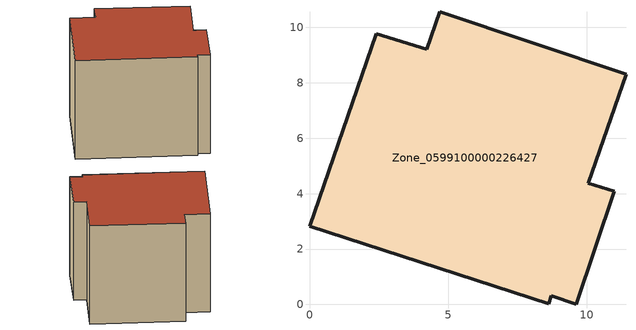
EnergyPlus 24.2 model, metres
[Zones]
Zone_0599100000226427
 floor ground (C_G): 8.72,0.31 8.63,0.03 0,2.82 2.4,9.76 4.23,9.2 4.7,10.57 11.42,8.31 10.06,4.38 10.99,4.09 9.63,0 z0
 wall outside (C_F): 8.63,0.03 8.72,0.31 9.63,0 10.99,4.09 10.06,4.38 11.42,8.31 4.7,10.57 4.23,9.2 2.4,9.76 0,2.82 8.63,0.03 z0:8.04
 roof outside (C_R): 10.06,4.38 11.42,8.31 4.7,10.57 4.23,9.2 2.4,9.76 0,2.82 8.63,0.03 8.72,0.31 9.63,0 10.99,4.09 z8.04
[BUILDING]
Pand.0599100000226427: North Axis=0; Terrain=City; Loads Convergence Tolerance Value=0.04; Temperature Convergence Tolerance Value=0.4; Solar Distribution=FullExterior; Maximum Number of Warmup Days=25; Minimum Number of Warmup Days=1
[Site:Location]
Rotterdam.The.Hague.AP_ZH_NLD Design_Conditions: Latitude=51.96; Longitude=4.45; Time Zone=1; Elevation=-4.5
[SITE:GROUNDTEMPERATURE:BUILDINGSURFACE]
18, 18, 18, 18, 18, 18, 18, 18, 18, 18, 18, 18
[MATERIAL] Thermal Absorptance=0.9; Solar Absorptance=0.7; Visible Absorptance=0.7
Name | Roughness | Thickness | Conductivity | Density | Specific Heat
G.TC.1946 | MediumSmooth | 0.15 | 1 | 540 | 1210
F.TC.1946 | Rough | 0.3 | 0.857143 | 1920 | 840
R.TC.1946 | MediumRough | 0.2 | 0.909091 | 1500 | 1000
[CONSTRUCTION]
C_G: G.TC.1946
C_F: F.TC.1946
C_R: R.TC.1946
[ZONE]
Zone_0599100000226427: Type=1; Multiplier=1; Ceiling Height=Autocalculate; Volume=Autocalculate; Floor Area=autocalculate; Part of Total Floor Area=Yes
[ZONEINFILTRATION:DESIGNFLOWRATE]
Infil_Zone_0599100000226427: Zone or ZoneList or Space or SpaceList=Zone_0599100000226427; Schedule=AlwaysOn; Design Flow Rate Calculation Method=Flow/Area; Flow Rate per Floor Area=0.003; Constant Term Coefficient=1; Temperature Term Coefficient=0; Velocity Term Coefficient=0; Velocity Squared Term Coefficient=0
[HVACTEMPLATE:ZONE:IDEALLOADSAIRSYSTEM]
Zone_0599100000226427: Maximum Heating Supply Air Temperature=50; Minimum Cooling Supply Air Temperature=13; Maximum Heating Supply Air Humidity Ratio=0.0156; Minimum Cooling Supply Air Humidity Ratio=0.0077; Heating Limit=NoLimit; Cooling Limit=NoLimit; Dehumidification Control Type=ConstantSensibleHeatRatio; Cooling Sensible Heat Ratio=0.7; Dehumidification Setpoint=60; Humidification Control Type=None; Humidification Setpoint=30; Outdoor Air Method=None; Outdoor Air Flow Rate per Person=0.00944; Outdoor Air Flow Rate per Zone Floor Area=0; Outdoor Air Flow Rate per Zone=0; Demand Controlled Ventilation Type=None; Outdoor Air Economizer Type=NoEconomizer; Heat Recovery Type=None; Sensible Heat Recovery Effectiveness=0.7; Latent Heat Recovery Effectiveness=0.65
[ZONECONTROL:THERMOSTAT]
ThermostatControl_Zone_0599100000226427: Zone or ZoneList=Zone_0599100000226427; Control Type Schedule=DualSetpointControlType; Control 1=Thermostat_Zone_0599100000226427; Temperature Difference Between Cutout And Setpoint=0
[THERMOSTATSETPOINT:DUALSETPOINT]
Thermostat_Zone_0599100000226427: Heating Setpoint Temperature Schedule=HeatingSetpoint_Zone_0599100000226427; Cooling Setpoint Temperature Schedule=CoolingSetpoint_Zone_0599100000226427
[SCHEDULE:COMPACT]
HeatingSetpoint_Zone_0599100000226427: Through: 12/31, For: AllDays, Until: 24:00, 21
CoolingSetpoint_Zone_0599100000226427: Through: 12/31, For: AllDays, Until: 24:00, 24
DualSetpointControlType: Through: 12/31, For: AllDays, Until: 24:00, 4
AlwaysOn: Through: 12/31, For: AllDays, Until: 24:00, 1
